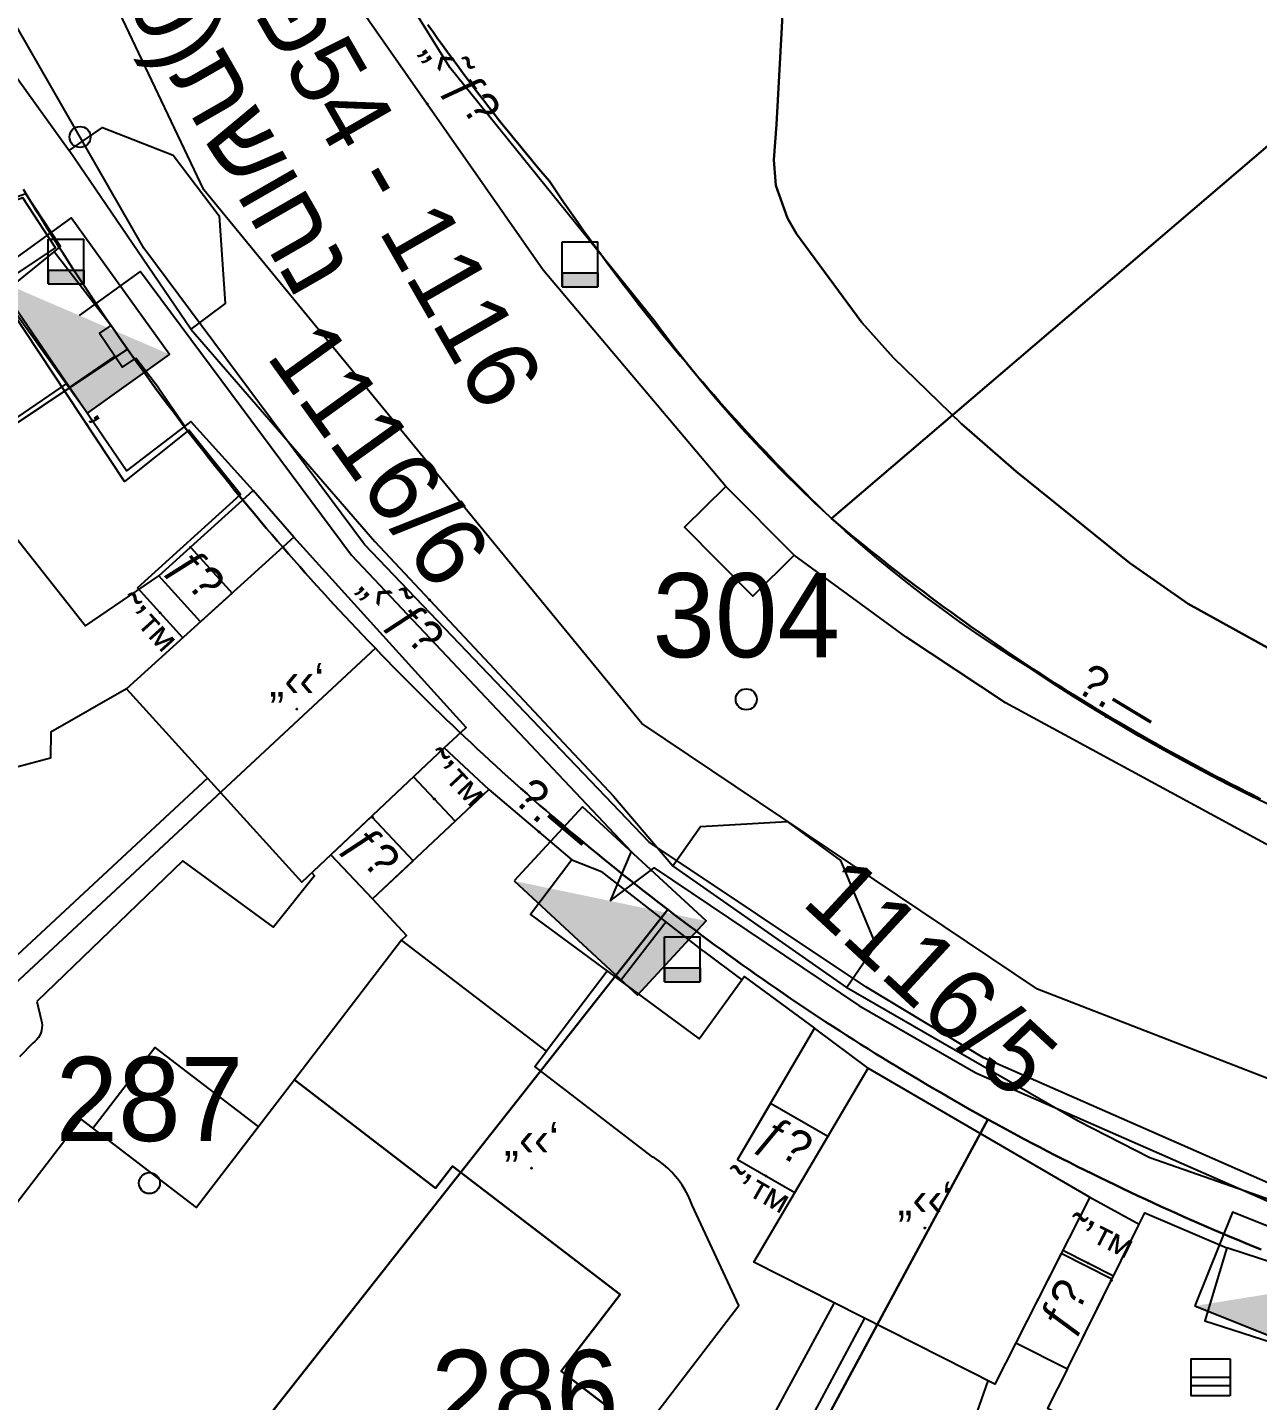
# Model space of a CAD drawing. Header units: metres. Extents: x 218299 to 220222, y 572714 to 574340.
# Drawn here: x 218818.39 to 218847.65, y 573134.1 to 573166.74 of the extents above; entities that cross this region are included whole.
import ezdxf
from ezdxf.enums import TextEntityAlignment as Align

# ---------------------------------------------------------------- set-up
doc = ezdxf.new("R2010")
doc.units = ezdxf.units.M
doc.header["$MEASUREMENT"] = 0
for name, color, linetype in [('1602', 44, 'Continuous'), ('1603', 44, 'Continuous'), ('6091', 102, 'CABLEUNDEXIST03'), ('6151', 102, 'CABLEUNDEXIST03'), ('6261', 7, 'Continuous'), ('6911', 3, 'Continuous'), ('A_POINTS', 2, 'Continuous'), ('M2200', 253, 'Continuous'), ('M2207', 253, 'Continuous'), ('M2220', 253, 'Continuous'), ('M2401', 7, 'Continuous'), ('M2404', 7, 'Continuous'), ('M2407', 253, 'Continuous'), ('M2408', 253, 'Continuous'), ('M2412', 253, 'Continuous'), ('M2420', 253, 'Continuous'), ('M2601', 253, 'Continuous'), ('M2602', 253, 'Continuous'), ('M2605', 253, 'Continuous'), ('M2612', 253, 'Continuous'), ('M2802', 253, 'Continuous'), ('M2809', 253, 'Continuous'), ('M5203', 253, 'Continuous'), ('M5235', 253, 'Continuous')]:
    doc.layers.add(name, color=color, linetype=linetype)
doc.styles.add('HEBTXT', font='HEBTXT')
doc.styles.add('MAVAT_HEBTXT', font='HEBTXT')
doc.linetypes.add('CABLEUNDEXIST03', pattern='A,3.5,[222,elecad.shx,S=0.01,R=0,X=0,Y=0],1.5', length=5)

# ---------------------------------------------------------------- blocks, each defined once
blk = doc.blocks.new('6261')
blk.add_lwpolyline([(-2, -1.2), (2, -1.2), (2, 1.2), (-2, 1.2)], close=True)
at = {"color": 0}
blk.add_solid([(2, 1.2), (-2, -1.2), (2, -1.2)], dxfattribs=at)
at = {"color": 0, "style": 'HEBTXT'}
blk.add_attdef('PIL_NAME', (2.689, 2.418), '', height=1.7, dxfattribs=at)
at = {"style": 'HEBTXT'}
blk.add_attdef('CAMUT_MONIM', (2.489, 0.218), '', height=1.7, dxfattribs=at)
at = {"color": 0, "style": 'HEBTXT', "flags": 1}
for tag, p in [('TYPE', (2.585, -1.773)), ('MAP_TYPE', (2.689, -3.782))]:
    blk.add_attdef(tag, p, '', height=1.7, dxfattribs=at)
blk = doc.blocks.new('6911')
at = {"layer": 'A_POINTS'}
blk.add_circle((0, 0), 0.25, dxfattribs=at)
at = {"color": 0, "style": 'HEBTXT', "flags": 1}
blk.add_attdef('CODE', (-2.918, 6.399), '', height=1.7, dxfattribs=at)
at = {"color": 0, "style": 'HEBTXT'}
for tag, p in [('PATH', (0.169, 4.708)), ('HTCH', (0.169, 2.708))]:
    blk.add_attdef(tag, text='', height=1.7, dxfattribs=at).set_placement(p, align=Align.MIDDLE_CENTER)
blk = doc.blocks.new('1603')
at = {"layer": 'A_POINTS'}
blk.add_circle((0, 0), 0.25, dxfattribs=at)
at = {"color": 0, "style": 'HEBTXT'}
blk.add_attdef('PARCEL_NUM', text='', height=2, dxfattribs=at).set_placement((0, 1), align=Align.CENTER)
at = {"color": 0, "style": 'HEBTXT', "flags": 1}
blk.add_attdef('LOT_NUM', text='', height=2, dxfattribs=at).set_placement((0, -2.5), align=Align.CENTER)
blk = doc.blocks.new('M2408')
blk.add_circle((0, 0), 0.025)
at = {"style": 'MAVAT_HEBTXT'}
blk.add_attdef('NAME', text='', height=0.8, dxfattribs=at).set_placement((0, 1.592), align=Align.MIDDLE)
blk = doc.blocks.new('M2601')
blk.add_circle((0, 0), 0.025)
at = {"style": 'MAVAT_HEBTXT'}
blk.add_attdef('NAME', text='', height=0.8, dxfattribs=at).set_placement((0, 1.592), align=Align.MIDDLE)
blk = doc.blocks.new('M2605')
blk.add_circle((0, 0), 0.025)
at = {"style": 'MAVAT_HEBTXT'}
blk.add_attdef('NAME', text='', height=0.8, dxfattribs=at).set_placement((0, 1.592), align=Align.MIDDLE)
blk = doc.blocks.new('M2612')
blk.add_circle((0, 0), 0.025)
at = {"style": 'MAVAT_HEBTXT'}
blk.add_attdef('NAME', text='', height=0.8, dxfattribs=at).set_placement((0, 1.592), align=Align.MIDDLE)
blk = doc.blocks.new('M2207')
blk.add_circle((0, 0), 0.025)
at = {"style": 'MAVAT_HEBTXT'}
blk.add_attdef('NAME', text='', height=0.8, dxfattribs=at).set_placement((0, 1.592), align=Align.MIDDLE)
blk = doc.blocks.new('M2412')
blk.add_circle((0, 0), 0.025)
at = {"style": 'MAVAT_HEBTXT'}
blk.add_attdef('NAME', text='', height=0.8, dxfattribs=at).set_placement((0, 1.592), align=Align.MIDDLE)
blk = doc.blocks.new('M5203')
for points in [[(1.54, -1.47), (-1.54, -1.47), (-1.54, 1.47), (1.54, 1.47)], [(1.54, 1.47), (1.54, -1.47)], [(-1.54, 0), (1.54, 0)], [(-1.54, -0.66), (1.54, -0.66)]]:
    blk.add_lwpolyline(points)
at = {"style": 'MAVAT_HEBTXT', "flags": 1}
for tag, p in [('MARK', (0, 3.2)), ('HEIGHT', (0, -3.3)), ('NAME', (0, -5.87))]:
    blk.add_attdef(tag, text='', height=0.8, dxfattribs=at).set_placement(p, align=Align.MIDDLE)
blk = doc.blocks.new('*U89')
at = {"linetype": 'Continuous'}
for p, q in [((-0.845, 0), (-0.845, -0.663)), ((0.845, 0), (0.845, -0.663))]:
    blk.add_line(p, q, dxfattribs=at)
blk.add_solid([(-0.845, 0), (-0.845, -0.663), (0.845, -0.663)], dxfattribs=at)
at = {"linetype": 'Continuous', "extrusion": (0, 0, -1)}
blk.add_solid([(0.845, 0), (-0.845, 0), (-0.845, -0.663)], dxfattribs=at)
blk = doc.blocks.new('M5235')
for points in [[(-0.845, 1.471), (0.845, 1.471)], [(-0.845, -0.663), (-0.845, 1.471)], [(0.845, -0.663), (0.845, 1.471)], [(-0.845, 0), (0.845, 0)], [(-0.845, -0.663), (0.845, -0.663)]]:
    blk.add_lwpolyline(points)
at = {"linetype": 'Continuous'}
blk.add_blockref('*U89', (0, 0), dxfattribs=at)
at = {"style": 'MAVAT_HEBTXT', "flags": 1}
for tag, p in [('MARK', (0, 2.721)), ('HEIGHT', (0, -1.915)), ('NAME', (0, -4.483))]:
    blk.add_attdef(tag, text='', height=0.8, dxfattribs=at).set_placement(p, align=Align.MIDDLE)
blk = doc.blocks.new('111')
at = {"layer": 'M2200'}
blk.add_polyline3d([(218813.935, 573133.311, 567.855), (218826.106, 573123.975, 567.855), (218831.124, 573130.517, 567.855), (218831.864, 573129.949, 565.005), (218833.134, 573131.605, 565.005), (218832.239, 573132.292, 565.005), (218833.021, 573133.312, 564.855), (218831.086, 573134.796, 568.005), (218832.485, 573136.62, 568.155), (218828.505, 573139.672, 568.155), (218828.101, 573139.145, 568.455), (218824.743, 573141.721, 566.505), (218822.415, 573138.686, 568.005), (218819.672, 573140.79, 568.005)], close=True, dxfattribs=at)
at = {"layer": 'M2207'}
for points in [[(218820.75, 573151.017, 563.355), (218824.916, 573146.421, 563.355), (218828.307, 573149.61, 562.834), (218828.825, 573150.097, 562.755), (218824.725, 573154.62, 562.905), (218824.725, 573154.62, 562.905)], [(218824.743, 573141.721, 564.555), (218828.101, 573139.145, 564.555), (218828.505, 573139.672, 564.555), (218832.485, 573136.62, 564.705), (218831.086, 573134.796, 564.705), (218832.992, 573133.335, 564.705), (218835.311, 573136.359, 564.705), (218834.203, 573138.739, 564.705), (218834.154, 573138.863, 564.705), (218834.098, 573138.984, 564.705), (218834.035, 573139.101, 564.705), (218833.965, 573139.214, 564.705), (218833.888, 573139.323, 564.705), (218833.805, 573139.427, 564.705), (218833.715, 573139.526, 564.705), (218833.62, 573139.62, 564.705), (218833.52, 573139.707, 564.705), (218833.414, 573139.789, 564.705), (218833.304, 573139.864, 564.705), (218833.268, 573139.886, 564.705), (218830.46, 573142.04, 564.705), (218830.735, 573142.399, 564.705), (218827.29, 573145.042, 564.63)], [(218822.415, 573138.686, 565.009), (218819.952, 573140.575, 565.009), (218821.422, 573142.492, 564.709), (218823.885, 573140.603, 564.559)], [(218843.657, 573138.935, 564.105), (218843.657, 573138.935, 564.105), (218843.657, 573138.935, 564.105), (218841.4, 573134.484, 564.555), (218835.669, 573137.39, 563.955), (218838.385, 573141.996, 563.955), (218838.385, 573141.996, 563.955)]]:
    blk.add_polyline3d(points, close=True, dxfattribs=at)
at = {"layer": 'M2220', "lineweight": -3}
blk.add_lwpolyline([(218848.024, 573148.211), (218847.482, 573148.474), (218846.943, 573148.743), (218846.408, 573149.02), (218845.876, 573149.304), (218845.349, 573149.594), (218844.825, 573149.892), (218844.305, 573150.197), (218843.789, 573150.509), (218843.278, 573150.827), (218842.77, 573151.152), (218842.267, 573151.484), (218842.2, 573151.529), (218841.782, 573151.791), (218841.367, 573152.06), (218840.957, 573152.336), (218840.551, 573152.618), (218840.15, 573152.907), (218839.753, 573153.202), (218839.36, 573153.503), (218838.973, 573153.811), (218838.59, 573154.124), (218838.212, 573154.444), (218837.839, 573154.77), (218837.471, 573155.101), (218837.108, 573155.439), (218836.751, 573155.782), (218836.399, 573156.131), (218836.053, 573156.485), (218835.712, 573156.845), (218835.377, 573157.21), (218835.047, 573157.581), (218834.724, 573157.956), (218834.406, 573158.337), (218834.094, 573158.723), (218833.788, 573159.113), (218833.496, 573159.5), (218833.489, 573159.509), (218833.32, 573159.737), (218828.436, 573165.786), (218825.341, 573170.768)], dxfattribs=at)
at = {"layer": 'M2401'}
for points in [[(218822.281, 573159.567, 560.456), (218822.281, 573159.567, 560.456), (218819.387, 573163.816, 560.456), (218819.387, 573163.816, 560.456), (218820.18, 573164.357, 560.381), (218821.86, 573163.699, 560.381), (218822.955, 573162.258, 560.381), (218823.096, 573160.174, 560.381), (218822.689, 573159.871, 560.418), (218822.281, 573159.567, 560.456)], [(218836.623, 573154.19, 560.681), (218836.623, 573154.19, 560.681), (218835.645, 573153.221, 560.681), (218834.022, 573154.859, 560.681), (218835, 573155.828, 560.681), (218835, 573155.828, 560.681), (218836.623, 573154.19, 560.681)], [(218837.878, 573143.918, 561.281), (218833.745, 573146.809, 561.056), (218833.745, 573146.809, 561.056), (218834.396, 573147.74, 561.056), (218836.459, 573147.866, 561.056), (218837.725, 573146.938, 561.131), (218838.566, 573144.921, 561.206), (218837.878, 573143.918, 561.281), (218837.878, 573143.918, 561.281)]]:
    blk.add_polyline3d(points, dxfattribs=at)
at = {"layer": 'M2404'}
for points in [[(218822.281, 573159.567, 560.456), (218822.281, 573159.567, 560.456), (218819.387, 573163.816, 560.456), (218819.387, 573163.816, 560.456), (218820.18, 573164.357, 560.381), (218821.86, 573163.699, 560.381), (218822.955, 573162.258, 560.381), (218823.096, 573160.174, 560.381), (218822.689, 573159.871, 560.418), (218822.281, 573159.567, 560.456)], [(218836.623, 573154.19, 560.681), (218836.623, 573154.19, 560.681), (218835.645, 573153.221, 560.681), (218834.022, 573154.859, 560.681), (218835, 573155.828, 560.681), (218835, 573155.828, 560.681), (218836.623, 573154.19, 560.681)], [(218837.878, 573143.918, 561.281), (218833.745, 573146.809, 561.056), (218833.745, 573146.809, 561.056), (218834.396, 573147.74, 561.056), (218836.459, 573147.866, 561.056), (218837.725, 573146.938, 561.131), (218838.566, 573144.921, 561.206), (218837.878, 573143.918, 561.281), (218837.878, 573143.918, 561.281)]]:
    blk.add_polyline3d(points, dxfattribs=at)
at = {"layer": 'M2407'}
for points in [[(218814.718, 573154.459, 561.33), (218816.949, 573156.079, 561.33), (218819.772, 573152.51, 561.255), (218821.521, 573153.702, 561.255)], [(218820.75, 573151.017, 561.255), (218818.946, 573149.987, 561.255), (218818.94, 573149.365, 561.255), (218816.91, 573148.829, 561.33), (218817.76, 573145.516, 561.255), (218814.749, 573144.259, 561.255), (218806.913, 573139.103, 561.255), (218802.867, 573144.888, 561.383)], [(218825.153, 573146.644, 562.08), (218825.219, 573146.574, 562.08), (218824.244, 573145.347, 562.08), (218822.089, 573146.928, 562.08), (218818.615, 573143.581, 562.138)], [(218826.597, 573146.021, 562.08), (218827.411, 573145.155, 562.08), (218827.29, 573145.042, 562.08)], [(218818.615, 573143.581, 562.138), (218818.722, 573143.144, 562.138), (218818.736, 573143.083, 562.138), (218818.741, 573143.021, 562.138), (218818.739, 573142.958, 562.138), (218818.729, 573142.897, 562.138), (218818.711, 573142.837, 562.138), (218818.686, 573142.78, 562.138), (218818.653, 573142.726, 562.138), (218818.614, 573142.677, 562.138), (218818.569, 573142.634, 562.138), (218818.519, 573142.596, 562.138), (218818.519, 573142.596, 562.138), (218818.203, 573142.269, 562.138)], [(218837.58, 573136.421, 562.23), (218832.691, 573127.413, 562.38), (218830.871, 573128.859, 562.38), (218827.103, 573123.994, 562.38), (218830.417, 573121.347, 562.38)], [(218843.126, 573134.852, 563.355), (218842.652, 573133.916, 563.28), (218843.659, 573133.405, 563.28)]]:
    blk.add_polyline3d(points, dxfattribs=at)
at = {"layer": 'M2408'}
for points in [[(218813.418, 573178.559, 560.352), (218814.948, 573172.302, 560.202), (218815.801, 573170.029, 560.352), (218817.578, 573166.313, 560.352), (218819.387, 573163.816, 560.352)], [(218835, 573155.828, 560.577), (218830.655, 573160.969, 560.277), (218824.683, 573169.526, 559.977), (218823.457, 573171.842, 560.052), (218822.221, 573174.925, 560.127), (218822.221, 573174.925, 560.127)], [(218819.757, 573160.457, 560.381), (218819.026, 573161.403, 560.381)], [(218822.281, 573159.567, 560.427), (218826.652, 573154.516, 560.577), (218832.332, 573148.468, 560.877), (218833.745, 573146.809, 560.877)], [(218821.507, 573158.169, 560.456), (218822.14, 573157.263, 560.456)], [(218824.725, 573154.62, 560.531), (218823.763, 573155.734, 560.456)], [(218849.706, 573146.319, 561.552), (218841.651, 573150.683, 560.952), (218839.28, 573152.253, 560.802), (218836.623, 573154.19, 560.652)], [(218829.366, 573148.625, 560.681), (218828.307, 573149.61, 560.681)], [(218831.34, 573146.951, 560.831), (218832.042, 573146.671, 560.831)], [(218834.472, 573144.782, 561.018), (218835.378, 573144.096, 561.093)], [(218837.878, 573143.918, 561.102), (218843.384, 573140.743, 561.552), (218845.088, 573139.873, 561.627), (218847.986, 573138.864, 561.852), (218853.961, 573137.007, 562.152), (218860.942, 573135.754, 562.527), (218863.495, 573135.51, 562.677)], [(218838.385, 573141.996, 561.281), (218837.11, 573142.953, 561.093)], [(218843.657, 573138.935, 561.731), (218844.832, 573138.291, 561.881)]]:
    blk.add_polyline3d(points, dxfattribs=at)
at = {"layer": 'M2412'}
for points in [[(218822.509, 573152.612, 561.255), (218821.521, 573153.702, 561.255), (218822.271, 573154.381, 560.58), (218823.259, 573153.291, 560.58), (218822.509, 573152.612, 561.255)], [(218826.597, 573146.021, 562.08), (218825.608, 573147.072, 561.996), (218826.576, 573147.983, 560.646), (218827.565, 573146.931, 560.646)], [(218835.279, 573139.825, 562.23), (218836.643, 573139.042, 562.23), (218837.43, 573140.376, 561.33), (218836.061, 573141.16, 561.33)], [(218841.901, 573135.473, 563.253), (218843.126, 573134.852, 563.355), (218844.184, 573136.985, 561.63), (218842.977, 573137.595, 561.63)]]:
    blk.add_polyline3d(points, close=True, dxfattribs=at)
at = {"layer": 'M2420', "linetype": 'Continuous', "lineweight": -3}
blk.add_lwpolyline([(218912.09, 573155.38), (218895.8, 573144), (218875.8, 573139.62), (218856.59, 573138.38), (218842.41, 573143.88), (218833, 573150.19), (218822.59, 573162.88), (218819.5, 573169.38), (218815, 573178.81), (218814.5, 573193.81), (218817.8, 573205.38), (218819.5, 573209.81), (218823.8, 573220.19), (218836.7, 573234.62), (218842.218, 573241.285)], dxfattribs=at)
at = {"layer": 'M2601'}
for points in [[(218821.012, 573153.418, 562.38), (218823.459, 573155.637, 562.38), (218822.23, 573157.164, 562.38), (218820.704, 573155.948, 562.455), (218817.638, 573160.558, 562.605), (218819.057, 573161.497, 562.53), (218818.284, 573162.687, 562.53), (218816.59, 573162.066, 562.53)], [(218816.406, 573156.275, 562.605), (218819.329, 573158.273, 562.53)], [(218832.183, 573144.303, 563.88), (218830.735, 573142.399, 563.88)]]:
    blk.add_polyline3d(points, dxfattribs=at)
at = {"layer": 'M2602'}
for points in [[(218820.374, 573159.651, 561.304), (218819.757, 573160.457, 561.33), (218819.757, 573160.457, 561.33)], [(218820.374, 573159.651, 561.93), (218820.106, 573159.468, 561.93), (218820.656, 573158.662, 561.93), (218820.967, 573158.875, 561.93)], [(218819.392, 573158.181, 561.63), (218820.478, 573158.923, 561.63)], [(218821.507, 573158.169, 561.255), (218821.507, 573158.169, 561.255), (218820.967, 573158.875, 561.278)], [(218834.472, 573144.782, 563.205), (218834.472, 573144.782, 563.205), (218832.042, 573146.671, 563.205), (218832.042, 573146.671, 563.205)], [(218833.582, 573145.474, 562.38), (218832.494, 573144.075, 562.38)], [(218850.876, 573136.557, 563.505), (218850.876, 573136.557, 563.505), (218850.748, 573136.165, 563.505), (218848.772, 573136.677, 563.505), (218848.904, 573137.079, 563.505), (218846.915, 573137.73, 563.505)], [(218841.235, 573134.568, 563.655), (218840.05, 573131.206, 563.655), (218835.102, 573130.092, 563.655)]]:
    blk.add_polyline3d(points, dxfattribs=at)
at = {"layer": 'M2605'}
for points in [[(218848.024, 573148.211, 562.027), (218847.482, 573148.474, 561.984), (218846.943, 573148.743, 561.942), (218846.408, 573149.02, 561.9), (218845.876, 573149.304, 561.858), (218845.349, 573149.594, 561.818), (218844.825, 573149.892, 561.778), (218844.305, 573150.197, 561.738), (218843.789, 573150.509, 561.699), (218843.278, 573150.827, 561.661), (218842.77, 573151.152, 561.623), (218842.267, 573151.484, 561.586), (218842.2, 573151.529, 561.581), (218841.782, 573151.791, 561.536), (218841.367, 573152.06, 561.493), (218840.957, 573152.336, 561.452), (218840.551, 573152.618, 561.412), (218840.15, 573152.907, 561.374), (218839.753, 573153.202, 561.338), (218839.36, 573153.503, 561.303), (218838.973, 573153.811, 561.27), (218838.59, 573154.124, 561.239), (218838.212, 573154.444, 561.209), (218837.839, 573154.77, 561.182), (218837.471, 573155.101, 561.156), (218837.108, 573155.439, 561.132), (218836.751, 573155.782, 561.109), (218836.399, 573156.131, 561.088), (218836.053, 573156.485, 561.07), (218835.712, 573156.845, 561.052), (218835.377, 573157.21, 561.037), (218835.047, 573157.581, 561.024), (218834.723, 573157.956, 561.012), (218834.406, 573158.337, 561.002), (218834.094, 573158.723, 560.994), (218833.788, 573159.113, 560.987), (218833.489, 573159.509, 560.983), (218833.32, 573159.737, 560.981), (218828.436, 573165.786, 560.756), (218825.341, 573170.767, 560.831)], [(218822.509, 573152.612, 561.255), (218821.521, 573153.702, 561.255), (218823.763, 573155.734, 561.255), (218823.763, 573155.734, 561.255), (218822.279, 573157.37, 561.255), (218822.14, 573157.263, 561.255), (218820.75, 573156.194, 561.255), (218817.846, 573160.442, 561.255), (218819.026, 573161.403, 561.255), (218819.179, 573161.528, 561.255), (218818.354, 573162.782, 561.255), (218818.354, 573162.782, 561.255), (218815.065, 573161.6, 561.255), (218814.619, 573163.004, 561.255), (218812.337, 573162.149, 561.33), (218811.062, 573165.459, 561.405), (218799.838, 573161.106, 561.255), (218792.816, 573158.182, 561.405), (218795.498, 573152.604, 561.255), (218798.95, 573146.941, 561.255)], [(218822.678, 573148.89, 561.705), (218807.965, 573135.223, 562.305), (218808.453, 573134.684, 562.302), (218808.946, 573134.151, 562.3), (218809.445, 573133.623, 562.299), (218809.95, 573133.1, 562.3), (218810.46, 573132.583, 562.302), (218810.976, 573132.071, 562.305), (218811.498, 573131.566, 562.31), (218812.025, 573131.066, 562.316), (218812.557, 573130.571, 562.323), (218813.095, 573130.083, 562.331), (218813.638, 573129.6, 562.341), (218814.186, 573129.123, 562.352), (218814.739, 573128.653, 562.364), (218815.298, 573128.188, 562.377), (218815.861, 573127.73, 562.392), (218816.43, 573127.277, 562.408), (218817.003, 573126.831, 562.425), (218817.581, 573126.391, 562.444), (218817.916, 573126.141, 562.455)], [(218825.608, 573147.072, 561.996), (218826.597, 573146.021, 562.08), (218829.366, 573148.625, 562.08), (218829.366, 573148.625, 562.08), (218831.34, 573146.951, 562.08), (218831.34, 573146.951, 562.08), (218830.358, 573145.648, 562.23), (218834.369, 573142.693, 562.38), (218835.378, 573144.096, 562.38), (218835.436, 573144.177, 562.38), (218837.11, 573142.953, 562.38), (218837.11, 573142.953, 562.38), (218835.279, 573139.825, 562.23), (218836.643, 573139.042, 562.23)], [(218841.901, 573135.473, 563.253), (218843.126, 573134.852, 563.355), (218844.832, 573138.291, 563.355), (218844.964, 573138.558, 563.355), (218846.915, 573137.73, 563.355), (218846.39, 573135.991, 563.355), (218851.347, 573134.398, 563.355), (218851.817, 573136.226, 563.355), (218851.817, 573136.226, 563.355), (218854.099, 573135.601, 563.355), (218854.099, 573135.601, 563.355), (218853.44, 573132.222, 563.28), (218854.692, 573131.994, 563.28), (218854.34, 573130.028, 563.355), (218857.145, 573129.557, 563.355)], [(218838.298, 573136.057, 563.355), (218828.981, 573118.668, 563.505), (218833.113, 573116.484, 563.505), (218833.845, 573116.165, 563.535), (218834.58, 573115.852, 563.561), (218835.317, 573115.544, 563.581), (218836.056, 573115.242, 563.597), (218836.799, 573114.947, 563.608), (218837.543, 573114.657, 563.615), (218838.29, 573114.373, 563.616), (218839.039, 573114.095, 563.613), (218839.79, 573113.824, 563.605), (218840.544, 573113.558, 563.592), (218841.299, 573113.298, 563.575), (218842.057, 573113.045, 563.552), (218842.816, 573112.798, 563.525), (218843.577, 573112.557, 563.493), (218844.34, 573112.322, 563.457), (218845.104, 573112.093, 563.415), (218845.87, 573111.87, 563.369), (218846.638, 573111.654, 563.318), (218847.406, 573111.444, 563.263), (218848.143, 573111.249, 563.205)]]:
    blk.add_polyline3d(points, dxfattribs=at)
at = {"layer": 'M2612'}
for points in [[(218822.088, 573152.23, 562.38), (218821.012, 573153.418, 562.38)], [(218828.564, 573147.871, 561.846), (218827.576, 573148.922, 561.846)], [(218835.279, 573139.825, 564.405), (218836.643, 573139.042, 564.405)], [(218843.016, 573137.67, 562.98), (218844.221, 573137.059, 562.98)]]:
    blk.add_polyline3d(points, dxfattribs=at)
at = {"layer": 'M2802'}
for points in [[(218848.02, 573167.811, 562.393), (218846.656, 573167.921, 562.294), (218845.806, 573168.096, 562.242), (218844.159, 573168.766, 562.18), (218840.962, 573170.499, 562.093), (218839.347, 573171.052, 561.994), (218838.528, 573171.027, 561.834), (218838.125, 573170.811, 561.765), (218837.315, 573170.043, 561.675), (218837.001, 573169.631, 561.63), (218836.648, 573168.976, 561.564), (218836.398, 573167.907, 561.465), (218836.204, 573164.428, 561.165), (218836.146, 573163.59, 561.165), (218836.19, 573162.981, 561.251), (218836.467, 573162.203, 561.418), (218836.681, 573161.829, 561.465), (218838.235, 573159.723, 561.485), (218838.987, 573158.884, 561.452), (218840.602, 573157.315, 561.408), (218841.903, 573156.18, 561.465), (218844.597, 573154.007, 561.738), (218845.996, 573153.037, 561.88), (218848.264, 573151.786, 562.065)], [(218848.024, 573148.211, 562.027), (218847.482, 573148.474, 561.984), (218846.943, 573148.743, 561.942), (218846.408, 573149.02, 561.9), (218845.876, 573149.304, 561.858), (218845.349, 573149.594, 561.818), (218844.825, 573149.892, 561.778), (218844.305, 573150.197, 561.738), (218843.789, 573150.509, 561.699), (218843.278, 573150.827, 561.661), (218842.77, 573151.152, 561.623), (218842.267, 573151.484, 561.586), (218842.2, 573151.529, 561.581), (218841.782, 573151.791, 561.536), (218841.367, 573152.06, 561.493), (218840.957, 573152.336, 561.452), (218840.551, 573152.618, 561.412), (218840.15, 573152.907, 561.374), (218839.753, 573153.202, 561.338), (218839.36, 573153.503, 561.303), (218838.973, 573153.811, 561.27), (218838.59, 573154.124, 561.239), (218838.212, 573154.444, 561.209), (218837.839, 573154.77, 561.182), (218837.471, 573155.101, 561.156), (218837.108, 573155.439, 561.132), (218836.751, 573155.782, 561.109), (218836.399, 573156.131, 561.088), (218836.053, 573156.485, 561.07), (218835.712, 573156.845, 561.052), (218835.377, 573157.21, 561.037), (218835.047, 573157.581, 561.024), (218834.723, 573157.956, 561.012), (218834.406, 573158.337, 561.002), (218834.094, 573158.723, 560.994), (218833.788, 573159.113, 560.987), (218833.489, 573159.509, 560.983), (218833.32, 573159.737, 560.981), (218828.436, 573165.786, 560.756), (218825.341, 573170.767, 560.831)]]:
    blk.add_polyline3d(points, dxfattribs=at)
at = {"layer": 'M2809'}
blk.add_polyline3d([(218848.264, 573151.786, 562.065), (218845.996, 573153.037, 561.88), (218844.597, 573154.007, 561.738), (218841.903, 573156.18, 561.465), (218840.602, 573157.315, 561.408), (218838.987, 573158.884, 561.452), (218838.235, 573159.723, 561.485), (218836.681, 573161.829, 561.465), (218836.467, 573162.203, 561.418), (218836.19, 573162.981, 561.251), (218836.146, 573163.59, 561.165), (218836.204, 573164.428, 561.165), (218836.398, 573167.907, 561.465), (218836.648, 573168.976, 561.564), (218837.001, 573169.631, 561.63), (218837.315, 573170.043, 561.675), (218838.125, 573170.811, 561.765), (218838.528, 573171.027, 561.834), (218839.347, 573171.052, 561.994), (218840.962, 573170.499, 562.093), (218844.159, 573168.766, 562.18), (218845.806, 573168.096, 562.242), (218846.656, 573167.921, 562.294), (218848.02, 573167.811, 562.393)], dxfattribs=at)
at = {"layer": 'M2207'}
ref = blk.add_blockref('M2207', (218824.799, 573150.534), dxfattribs=dict(at, xscale=0.5, yscale=0.5, zscale=0.5))
ref.add_attrib('NAME', '„‹‹‘', dxfattribs={"layer": '0', "height": 0.8, "style": 'MAVAT_HEBTXT'}).set_placement((218824.799, 573151.159), align=Align.MIDDLE)
ref = blk.add_blockref('M2207', (218830.378, 573139.622), dxfattribs=dict(at, xscale=0.5, yscale=0.5, zscale=0.5))
ref.add_attrib('NAME', '„‹‹‘', dxfattribs={"layer": '0', "height": 0.8, "style": 'MAVAT_HEBTXT'}).set_placement((218830.378, 573140.247), align=Align.MIDDLE)
ref = blk.add_blockref('M2207', (218839.735, 573138.199), dxfattribs=dict(at, xscale=0.5, yscale=0.5, zscale=0.5))
ref.add_attrib('NAME', '„‹‹‘', dxfattribs={"layer": '0', "height": 0.8, "style": 'MAVAT_HEBTXT'}).set_placement((218839.735, 573138.824), align=Align.MIDDLE)
at = {"layer": 'M2408'}
ref = blk.add_blockref('M2408', (218827.896, 573164.922), dxfattribs=dict(at, xscale=0.5, yscale=0.5, zscale=0.5))
ref.add_attrib('NAME', '„‹˜ƒ\x8e', dxfattribs={"layer": '0', "height": 0.8, "rotation": 304.9089, "style": 'MAVAT_HEBTXT'}).set_placement((218828.634, 573165.437), align=Align.MIDDLE)
ref = blk.add_blockref('M2408', (218827.952, 573153.132), dxfattribs=dict(at, xscale=0.5, yscale=0.5, zscale=0.5))
ref.add_attrib('NAME', '„‹˜ƒ\x8e', dxfattribs={"layer": '0', "height": 0.8, "rotation": 313.2042, "style": 'MAVAT_HEBTXT'}).set_placement((218827.222, 573152.791), align=Align.MIDDLE)
at = {"layer": 'M2412'}
ref = blk.add_blockref('M2412', (218822.271, 573154.381), dxfattribs=dict(at, xscale=0.5, yscale=0.5, zscale=0.5))
ref.add_attrib('NAME', 'ƒ\x8e', dxfattribs={"layer": '0', "height": 0.8, "rotation": 312.1928, "style": 'MAVAT_HEBTXT'}).set_placement((218822.367, 573153.684), align=Align.MIDDLE)
ref = blk.add_blockref('M2412', (218826.596, 573147.961), dxfattribs=dict(at, xscale=0.5, yscale=0.5, zscale=0.5))
ref.add_attrib('NAME', 'ƒ\x8e', dxfattribs={"layer": '0', "height": 0.8, "rotation": 313.2441, "style": 'MAVAT_HEBTXT'}).set_placement((218826.534, 573147.086), align=Align.MIDDLE)
ref = blk.add_blockref('M2412', (218837.429, 573140.377), dxfattribs=dict(at, xscale=0.5, yscale=0.5, zscale=0.5))
ref.add_attrib('NAME', 'ƒ\x8e', dxfattribs={"layer": '0', "height": 0.8, "rotation": 330.2226, "style": 'MAVAT_HEBTXT'}).set_placement((218836.377, 573140.188), align=Align.MIDDLE)
ref = blk.add_blockref('M2412', (218844.169, 573136.954), dxfattribs=dict(at, xscale=0.5, yscale=0.5, zscale=0.5))
ref.add_attrib('NAME', 'ƒ\x8e', dxfattribs={"layer": '0', "height": 0.8, "rotation": 63.6319, "style": 'MAVAT_HEBTXT'}).set_placement((218843.121, 573136.302), align=Align.MIDDLE)
at = {"layer": 'M2601'}
ref = blk.add_blockref('M2601', (218819.805, 573157.299), dxfattribs=dict(at, xscale=0.5, yscale=0.5, zscale=0.5))
ref.add_attrib('NAME', '‚', dxfattribs={"layer": '0', "height": 0.8, "rotation": 303.6227, "style": 'MAVAT_HEBTXT'}).set_placement((218820.263, 573157.604), align=Align.MIDDLE)
at = {"layer": 'M2605'}
ref = blk.add_blockref('M2605', (218844.049, 573150.352), dxfattribs=dict(at, xscale=0.5, yscale=0.5, zscale=0.5))
ref.add_attrib('NAME', '\x9a.—', dxfattribs={"layer": '0', "height": 0.8, "rotation": 328.8636, "style": 'MAVAT_HEBTXT'}).set_placement((218844.333, 573150.823), align=Align.MIDDLE)
ref = blk.add_blockref('M2605', (218830.561, 573147.612), dxfattribs=dict(at, xscale=0.5, yscale=0.5, zscale=0.5))
ref.add_attrib('NAME', '\x9a.—', dxfattribs={"layer": '0', "height": 0.8, "rotation": 319.7107, "style": 'MAVAT_HEBTXT'}).set_placement((218830.916, 573148.031), align=Align.MIDDLE)
at = {"layer": 'M2612'}
ref = blk.add_blockref('M2612', (218821.55, 573152.824), dxfattribs=dict(at, xscale=0.5, yscale=0.5, zscale=0.5))
ref.add_attrib('NAME', '˜’™', dxfattribs={"layer": '0', "height": 0.8, "rotation": 312.1928, "style": 'MAVAT_HEBTXT'}).set_placement((218821.143, 573152.455), align=Align.MIDDLE)
ref = blk.add_blockref('M2612', (218828.07, 573148.397), dxfattribs=dict(at, xscale=0.5, yscale=0.5, zscale=0.5))
ref.add_attrib('NAME', '˜’™', dxfattribs={"layer": '0', "height": 0.8, "rotation": 313.2441, "style": 'MAVAT_HEBTXT'}).set_placement((218828.471, 573148.774), align=Align.MIDDLE)
ref = blk.add_blockref('M2612', (218835.961, 573139.434), dxfattribs=dict(at, xscale=0.5, yscale=0.5, zscale=0.5))
ref.add_attrib('NAME', '˜’™', dxfattribs={"layer": '0', "height": 0.8, "rotation": 330.1178, "style": 'MAVAT_HEBTXT'}).set_placement((218835.687, 573138.957), align=Align.MIDDLE)
ref = blk.add_blockref('M2612', (218843.618, 573137.365), dxfattribs=dict(at, xscale=0.5, yscale=0.5, zscale=0.5))
ref.add_attrib('NAME', '˜’™', dxfattribs={"layer": '0', "height": 0.8, "rotation": 333.1121, "style": 'MAVAT_HEBTXT'}).set_placement((218843.867, 573137.855), align=Align.MIDDLE)
at = {"layer": 'M5203', "xscale": 0.3, "yscale": 0.3, "zscale": 0.3}
blk.add_blockref('M5203', (218846.531, 573134.65, 563.205), dxfattribs=at)
at = {"layer": 'M5235', "xscale": 0.5, "yscale": 0.5, "zscale": 0.5}
for p in [(218819.308, 573160.971, 560.43), (218831.534, 573160.907, 560.306), (218833.965, 573144.382, 561.03)]:
    blk.add_blockref('M5235', p, dxfattribs=at)

msp = doc.modelspace()

# ---------------------------------------------------------------- linework, layer by layer
at = {"layer": '1602'}
for points in [[(218875.869, 573187.821), (218837.516, 573155.061), (218837.3183, 573155.2535), (218837.1757, 573155.3937), (218837.0336, 573155.5345), (218836.8921, 573155.6758), (218836.7512, 573155.8177), (218836.6108, 573155.9602), (218836.471, 573156.1033), (218836.3318, 573156.2468), (218836.1932, 573156.391), (218836.0551, 573156.5357), (218835.9176, 573156.6809), (218835.7807, 573156.8267), (218835.6444, 573156.9731), (218835.5087, 573157.12), (218835.3735, 573157.2674), (218835.239, 573157.4154), (218835.105, 573157.5639), (218834.9716, 573157.7129), (218834.8389, 573157.8625), (218834.7067, 573158.0126), (218834.5751, 573158.1632), (218834.4442, 573158.3144), (218834.3138, 573158.4661), (218834.1841, 573158.6183), (218834.0549, 573158.771), (218833.9264, 573158.9242), (218833.7985, 573159.078), (218833.6712, 573159.2322), (218833.5445, 573159.387), (218833.4185, 573159.5423), (218833.293, 573159.698), (218833.1682, 573159.8543), (218833.044, 573160.0111), (218832.9205, 573160.1684), (218832.7975, 573160.3261), (218832.6752, 573160.4844), (218832.5536, 573160.6431), (218832.4325, 573160.8023), (218832.3122, 573160.962), (218832.1924, 573161.1222), (218832.0733, 573161.2829), (218831.9548, 573161.444), (218831.837, 573161.6056), (218831.7198, 573161.7677), (218831.6033, 573161.9303), (218831.4874, 573162.0933), (218831.3722, 573162.2568), (218831.2577, 573162.4207), (218831.1438, 573162.5851), (218831.0305, 573162.75), (218830.9179, 573162.9153), (218830.806, 573163.081), (218830.6031, 573163.3199), (218830.4744, 573163.473), (218830.3463, 573163.6265), (218830.2188, 573163.7807), (218830.0919, 573163.9353), (218829.9657, 573164.0904), (218829.8401, 573164.246), (218829.7151, 573164.4021), (218829.5907, 573164.5588), (218829.4669, 573164.7159), (218829.3438, 573164.8735), (218829.2213, 573165.0316), (218829.0995, 573165.1902), (218828.9783, 573165.3493), (218828.8577, 573165.5089), (218828.7378, 573165.6689), (218828.6185, 573165.8294), (218828.4998, 573165.9904), (218828.3818, 573166.1519), (218828.2644, 573166.3138), (218828.1477, 573166.4763), (218828.0317, 573166.6391), (218827.9163, 573166.8025)], [(218847.7173, 573148.3963), (218847.5384, 573148.4857), (218847.3598, 573148.5757), (218847.1816, 573148.6665), (218847.0037, 573148.758), (218846.8262, 573148.8502), (218846.6491, 573148.9431), (218846.4724, 573149.0367), (218846.296, 573149.131), (218846.1064, 573149.2321), (218845.9303, 573149.327), (218845.7546, 573149.4226), (218845.5793, 573149.5188), (218845.4044, 573149.6158), (218845.2299, 573149.7135), (218845.0557, 573149.8118), (218844.882, 573149.9109), (218844.7086, 573150.0106), (218844.5357, 573150.1111), (218844.3632, 573150.2122), (218844.191, 573150.314), (218844.0193, 573150.4166), (218843.848, 573150.5198), (218843.6771, 573150.6236), (218843.5066, 573150.7282), (218843.3365, 573150.8335), (218843.1669, 573150.9394), (218842.9976, 573151.046), (218842.8289, 573151.1533), (218842.6605, 573151.2612), (218842.4926, 573151.3698), (218842.3251, 573151.4791), (218842.158, 573151.5891), (218841.9914, 573151.6998), (218841.8252, 573151.8111), (218841.6595, 573151.923), (218841.4942, 573152.0356), (218841.3294, 573152.1489), (218841.1651, 573152.2629), (218841.0011, 573152.3775), (218840.8377, 573152.4927), (218840.6747, 573152.6086), (218840.5122, 573152.7252), (218840.3501, 573152.8424), (218840.1885, 573152.9603), (218840.0274, 573153.0788), (218839.8668, 573153.1979), (218839.7066, 573153.3177), (218839.547, 573153.4381), (218839.3878, 573153.5592), (218839.229, 573153.6809), (218839.0708, 573153.8032), (218838.9131, 573153.9262), (218838.7559, 573154.0498), (218838.5991, 573154.174), (218838.4429, 573154.2989), (218838.2871, 573154.4243), (218838.1319, 573154.5504), (218837.9771, 573154.6772), (218837.8229, 573154.8045), (218837.6692, 573154.9324), (218837.516, 573155.061), (218875.869, 573187.821)], [(218827.9163, 573166.8025), (218828.0317, 573166.6391), (218828.1477, 573166.4763), (218828.2644, 573166.3138), (218828.3818, 573166.1519), (218828.4998, 573165.9904), (218828.6185, 573165.8294), (218828.7378, 573165.6689), (218828.8577, 573165.5089), (218828.9783, 573165.3493), (218829.0995, 573165.1902), (218829.2213, 573165.0316), (218829.3438, 573164.8735), (218829.4669, 573164.7159), (218829.5907, 573164.5588), (218829.7151, 573164.4021), (218829.8401, 573164.246), (218829.9657, 573164.0904), (218830.0919, 573163.9353), (218830.2188, 573163.7807), (218830.3463, 573163.6265), (218830.4744, 573163.473), (218830.6031, 573163.3199), (218830.806, 573163.081), (218830.9179, 573162.9153), (218831.0305, 573162.75), (218831.1438, 573162.5851), (218831.2577, 573162.4207), (218831.3722, 573162.2568), (218831.4874, 573162.0933), (218831.6033, 573161.9303), (218831.7198, 573161.7677), (218831.837, 573161.6056), (218831.9548, 573161.444), (218832.0733, 573161.2829), (218832.1924, 573161.1222), (218832.3122, 573160.962), (218832.4325, 573160.8023), (218832.5536, 573160.6431), (218832.6752, 573160.4844), (218832.7975, 573160.3261), (218832.9205, 573160.1684), (218833.044, 573160.0111), (218833.1682, 573159.8543), (218833.293, 573159.698), (218833.4185, 573159.5423), (218833.5445, 573159.387), (218833.6712, 573159.2322), (218833.7985, 573159.078), (218833.9264, 573158.9242), (218834.0549, 573158.771), (218834.1841, 573158.6183), (218834.3138, 573158.4661), (218834.4442, 573158.3144), (218834.5751, 573158.1632), (218834.7067, 573158.0126), (218834.8389, 573157.8625), (218834.9716, 573157.7129), (218835.105, 573157.5639), (218835.239, 573157.4154), (218835.3735, 573157.2674), (218835.5087, 573157.12), (218835.6444, 573156.9731), (218835.7807, 573156.8267), (218835.9176, 573156.6809), (218836.0551, 573156.5357), (218836.1932, 573156.391), (218836.3318, 573156.2468), (218836.471, 573156.1033), (218836.6108, 573155.9602), (218836.7512, 573155.8177), (218836.8921, 573155.6758), (218837.0336, 573155.5345), (218837.1757, 573155.3937), (218837.3183, 573155.2535), (218837.516, 573155.061), (218837.6692, 573154.9324), (218837.8229, 573154.8045), (218837.9771, 573154.6772), (218838.1319, 573154.5504), (218838.2871, 573154.4243), (218838.4429, 573154.2989), (218838.5991, 573154.174), (218838.7559, 573154.0498), (218838.9131, 573153.9262), (218839.0708, 573153.8032), (218839.229, 573153.6809), (218839.3878, 573153.5592), (218839.547, 573153.4381), (218839.7066, 573153.3177), (218839.8668, 573153.1979), (218840.0274, 573153.0788), (218840.1885, 573152.9603), (218840.3501, 573152.8424), (218840.5122, 573152.7252), (218840.6747, 573152.6086), (218840.8377, 573152.4927), (218841.0011, 573152.3775), (218841.1651, 573152.2629), (218841.3294, 573152.1489), (218841.4942, 573152.0356), (218841.6595, 573151.923), (218841.8252, 573151.8111), (218841.9914, 573151.6998), (218842.158, 573151.5891), (218842.3251, 573151.4791), (218842.4926, 573151.3698), (218842.6605, 573151.2612), (218842.8289, 573151.1533), (218842.9976, 573151.046), (218843.1669, 573150.9394), (218843.3365, 573150.8335), (218843.5066, 573150.7282), (218843.6771, 573150.6236), (218843.848, 573150.5198), (218844.0193, 573150.4166), (218844.191, 573150.314), (218844.3632, 573150.2122), (218844.5357, 573150.1111), (218844.7086, 573150.0106), (218844.882, 573149.9109), (218845.0557, 573149.8118), (218845.2299, 573149.7135), (218845.4044, 573149.6158), (218845.5793, 573149.5188), (218845.7546, 573149.4226), (218845.9303, 573149.327), (218846.1064, 573149.2321), (218846.296, 573149.131), (218846.4724, 573149.0367), (218846.6491, 573148.9431), (218846.8262, 573148.8502), (218847.0037, 573148.758), (218847.1816, 573148.6665), (218847.3598, 573148.5757), (218847.5384, 573148.4857), (218847.7173, 573148.3963)], [(218818.3004, 573162.8841), (218818.4035, 573162.7127), (218818.5071, 573162.5416), (218818.6113, 573162.3709), (218818.7161, 573162.2005), (218818.8214, 573162.0305), (218818.9273, 573161.8609), (218819.0338, 573161.6916), (218819.1408, 573161.5226), (218819.2484, 573161.354), (218819.3566, 573161.1858), (218819.4653, 573161.0179), (218819.5746, 573160.8504), (218819.6844, 573160.6833), (218819.7948, 573160.5165), (218819.9058, 573160.3501), (218820.0173, 573160.1841), (218820.1293, 573160.0184), (218820.2419, 573159.8531), (218820.3551, 573159.6882), (218820.4688, 573159.5237), (218820.583, 573159.3595), (218820.771, 573159.092), (218800.401, 573145.496)], [(218847.7325, 573137.6879), (218847.5472, 573137.7632), (218847.3621, 573137.8391), (218847.1773, 573137.9156), (218846.9928, 573137.9927), (218846.8085, 573138.0704), (218846.6245, 573138.1488), (218846.4407, 573138.2277), (218846.2573, 573138.3073), (218846.074, 573138.3875), (218845.8911, 573138.4683), (218845.7084, 573138.5497), (218845.526, 573138.6317), (218845.3438, 573138.7143), (218845.162, 573138.7975), (218844.9804, 573138.8814), (218844.7991, 573138.9658), (218844.6181, 573139.0508), (218844.4373, 573139.1365), (218844.2569, 573139.2227), (218844.0767, 573139.3096), (218843.8968, 573139.397), (218843.7173, 573139.485), (218843.538, 573139.5737), (218843.359, 573139.6629), (218843.1803, 573139.7528), (218843.0019, 573139.8432), (218842.8238, 573139.9342), (218842.6461, 573140.0258), (218842.4686, 573140.118), (218842.2914, 573140.2108), (218842.1146, 573140.3042), (218841.938, 573140.3982), (218841.7618, 573140.4928), (218841.5859, 573140.5879), (218841.4103, 573140.6837), (218841.235, 573140.78), (218840.9657, 573140.9295), (218840.7912, 573141.0273), (218840.6171, 573141.1257), (218840.4433, 573141.2246), (218840.2698, 573141.3242), (218840.0967, 573141.4243), (218839.9239, 573141.525), (218839.7514, 573141.6263), (218839.5793, 573141.7281), (218839.4075, 573141.8305), (218839.236, 573141.9335), (218839.0649, 573142.0371), (218838.8942, 573142.1412), (218838.7238, 573142.2459), (218838.5537, 573142.3512), (218838.384, 573142.457), (218838.2147, 573142.5634), (218838.0457, 573142.6704), (218837.877, 573142.7779), (218837.7088, 573142.886), (218837.5408, 573142.9946), (218837.3733, 573143.1038), (218837.2061, 573143.2136), (218837.0393, 573143.3239), (218836.8728, 573143.4348), (218836.7067, 573143.5462), (218836.541, 573143.6582), (218836.3757, 573143.7707), (218836.2107, 573143.8838), (218836.0462, 573143.9975), (218835.882, 573144.1116), (218835.7181, 573144.2264), (218835.5547, 573144.3416), (218835.3916, 573144.4575), (218835.229, 573144.5738), (218835.0667, 573144.6907), (218834.9048, 573144.8082), (218834.7433, 573144.9261), (218834.5822, 573145.0447), (218834.4215, 573145.1637), (218834.2612, 573145.2833), (218834.1013, 573145.4034), (218833.9418, 573145.5241), (218833.7827, 573145.6453), (218833.624, 573145.767), (218833.3572, 573145.9715), (218833.1991, 573146.0939), (218833.0413, 573146.2168), (218832.8839, 573146.3402), (218832.727, 573146.4642), (218832.5704, 573146.5887), (218832.4143, 573146.7137), (218832.2586, 573146.8392), (218832.1033, 573146.9653), (218831.9485, 573147.0918), (218831.794, 573147.2189), (218831.64, 573147.3465), (218831.4864, 573147.4746), (218831.3333, 573147.6032), (218831.1805, 573147.7323), (218831.0282, 573147.862), (218830.8764, 573147.9921), (218830.7249, 573148.1227), (218830.5739, 573148.2539), (218830.4234, 573148.3855), (218830.2733, 573148.5177), (218830.1236, 573148.6504), (218829.9744, 573148.7835), (218829.8256, 573148.9171), (218829.6772, 573149.0513), (218829.5293, 573149.1859), (218829.3819, 573149.3211), (218829.2349, 573149.4567), (218829.0884, 573149.5928), (218828.9423, 573149.7294), (218828.7966, 573149.8665), (218828.6515, 573150.004), (218828.5067, 573150.1421), (218828.3625, 573150.2806), (218828.2187, 573150.4196), (218828.0754, 573150.5591), (218827.9325, 573150.6991), (218827.7901, 573150.8395), (218827.6482, 573150.9804), (218827.5068, 573151.1218), (218827.3658, 573151.2637), (218827.2253, 573151.406), (218827.0852, 573151.5488), (218826.9457, 573151.6921), (218826.8066, 573151.8358), (218826.668, 573151.98), (218826.4959, 573152.1585), (218826.3576, 573152.3029), (218826.2198, 573152.4479), (218826.0824, 573152.5933), (218825.9456, 573152.7391), (218825.8092, 573152.8854), (218825.6734, 573153.0322), (218825.538, 573153.1794), (218825.4031, 573153.3271), (218825.2687, 573153.4752), (218825.1348, 573153.6238), (218825.0014, 573153.7728), (218824.8685, 573153.9222), (218824.7361, 573154.0721), (218824.6042, 573154.2225), (218824.4728, 573154.3732), (218824.3419, 573154.5244), (218824.2115, 573154.6761), (218824.0816, 573154.8282), (218823.9522, 573154.9807), (218823.8233, 573155.1336), (218823.695, 573155.287), (218823.5671, 573155.4408), (218823.4398, 573155.595), (218823.313, 573155.7497), (218823.1866, 573155.9047), (218823.0609, 573156.0602), (218822.9356, 573156.2161), (218822.8108, 573156.3724), (218822.6866, 573156.5292), (218822.5629, 573156.6863), (218822.4397, 573156.8439), (218822.3171, 573157.0019), (218822.1949, 573157.1602), (218822.0733, 573157.319), (218821.9523, 573157.4782), (218821.8317, 573157.6378), (218821.7117, 573157.7978), (218821.5922, 573157.9582), (218821.4733, 573158.119), (218821.3549, 573158.2802), (218821.237, 573158.4418), (218821.1197, 573158.6037), (218821.0029, 573158.7661), (218820.8867, 573158.9289), (218820.771, 573159.092), (218820.583, 573159.3595), (218820.4688, 573159.5237), (218820.3551, 573159.6882), (218820.2419, 573159.8531), (218820.1293, 573160.0184), (218820.0173, 573160.1841), (218819.9058, 573160.3501), (218819.7948, 573160.5165), (218819.6844, 573160.6833), (218819.5746, 573160.8504), (218819.4653, 573161.0179), (218819.3566, 573161.1858), (218819.2484, 573161.354), (218819.1408, 573161.5226), (218819.0338, 573161.6916), (218818.9273, 573161.8609), (218818.8214, 573162.0305), (218818.7161, 573162.2005), (218818.6113, 573162.3709), (218818.5071, 573162.5416), (218818.4035, 573162.7127), (218818.3004, 573162.8841)], [(218800.401, 573145.496), (218820.771, 573159.092), (218820.8867, 573158.9289), (218821.0029, 573158.7661), (218821.1197, 573158.6037), (218821.237, 573158.4418), (218821.3549, 573158.2802), (218821.4733, 573158.119), (218821.5922, 573157.9582), (218821.7117, 573157.7978), (218821.8317, 573157.6378), (218821.9523, 573157.4782), (218822.0733, 573157.319), (218822.1949, 573157.1602), (218822.3171, 573157.0019), (218822.4397, 573156.8439), (218822.5629, 573156.6863), (218822.6866, 573156.5292), (218822.8108, 573156.3724), (218822.9356, 573156.2161), (218823.0609, 573156.0602), (218823.1866, 573155.9047), (218823.313, 573155.7497), (218823.4398, 573155.595), (218823.5671, 573155.4408), (218823.695, 573155.287), (218823.8233, 573155.1336), (218823.9522, 573154.9807), (218824.0816, 573154.8282), (218824.2115, 573154.6761), (218824.3419, 573154.5244), (218824.4728, 573154.3732), (218824.6042, 573154.2225), (218824.7361, 573154.0721), (218824.8685, 573153.9222), (218825.0014, 573153.7728), (218825.1348, 573153.6238), (218825.2687, 573153.4752), (218825.4031, 573153.3271), (218825.538, 573153.1794), (218825.6734, 573153.0322), (218825.8092, 573152.8854), (218825.9456, 573152.7391), (218826.0824, 573152.5933), (218826.2198, 573152.4479), (218826.3576, 573152.3029), (218826.4959, 573152.1585), (218826.668, 573151.98), (218808.702, 573135.274)], [(218808.702, 573135.274), (218826.668, 573151.98), (218826.8066, 573151.8358), (218826.9457, 573151.6921), (218827.0852, 573151.5488), (218827.2253, 573151.406), (218827.3658, 573151.2637), (218827.5068, 573151.1218), (218827.6482, 573150.9804), (218827.7901, 573150.8395), (218827.9325, 573150.6991), (218828.0754, 573150.5591), (218828.2187, 573150.4196), (218828.3625, 573150.2806), (218828.5067, 573150.1421), (218828.6515, 573150.004), (218828.7966, 573149.8665), (218828.9423, 573149.7294), (218829.0884, 573149.5928), (218829.2349, 573149.4567), (218829.3819, 573149.3211), (218829.5293, 573149.1859), (218829.6772, 573149.0513), (218829.8256, 573148.9171), (218829.9744, 573148.7835), (218830.1236, 573148.6504), (218830.2733, 573148.5177), (218830.4234, 573148.3855), (218830.5739, 573148.2539), (218830.7249, 573148.1227), (218830.8764, 573147.9921), (218831.0282, 573147.862), (218831.1805, 573147.7323), (218831.3333, 573147.6032), (218831.4864, 573147.4746), (218831.64, 573147.3465), (218831.794, 573147.2189), (218831.9485, 573147.0918), (218832.1033, 573146.9653), (218832.2586, 573146.8392), (218832.4143, 573146.7137), (218832.5704, 573146.5887), (218832.727, 573146.4642), (218832.8839, 573146.3402), (218833.0413, 573146.2168), (218833.1991, 573146.0939), (218833.3572, 573145.9715), (218833.624, 573145.767), (218818.433, 573126.499)], [(218818.433, 573126.499), (218833.624, 573145.767), (218833.7827, 573145.6453), (218833.9418, 573145.5241), (218834.1013, 573145.4034), (218834.2612, 573145.2833), (218834.4215, 573145.1637), (218834.5822, 573145.0447), (218834.7433, 573144.9261), (218834.9048, 573144.8082), (218835.0667, 573144.6907), (218835.229, 573144.5738), (218835.3916, 573144.4575), (218835.5547, 573144.3416), (218835.7181, 573144.2264), (218835.882, 573144.1116), (218836.0462, 573143.9975), (218836.2107, 573143.8838), (218836.3757, 573143.7707), (218836.541, 573143.6582), (218836.7067, 573143.5462), (218836.8728, 573143.4348), (218837.0393, 573143.3239), (218837.2061, 573143.2136), (218837.3733, 573143.1038), (218837.5408, 573142.9946), (218837.7088, 573142.886), (218837.877, 573142.7779), (218838.0457, 573142.6704), (218838.2147, 573142.5634), (218838.384, 573142.457), (218838.5537, 573142.3512), (218838.7238, 573142.2459), (218838.8942, 573142.1412), (218839.0649, 573142.0371), (218839.236, 573141.9335), (218839.4075, 573141.8305), (218839.5793, 573141.7281), (218839.7514, 573141.6263), (218839.9239, 573141.525), (218840.0967, 573141.4243), (218840.2698, 573141.3242), (218840.4433, 573141.2246), (218840.6171, 573141.1257), (218840.7912, 573141.0273), (218840.9657, 573140.9295), (218841.235, 573140.78), (218829.602, 573119.212)], [(218829.602, 573119.212), (218841.235, 573140.78), (218841.4103, 573140.6837), (218841.5859, 573140.5879), (218841.7618, 573140.4928), (218841.938, 573140.3982), (218842.1146, 573140.3042), (218842.2914, 573140.2108), (218842.4686, 573140.118), (218842.6461, 573140.0258), (218842.8238, 573139.9342), (218843.0019, 573139.8432), (218843.1803, 573139.7528), (218843.359, 573139.6629), (218843.538, 573139.5737), (218843.7173, 573139.485), (218843.8968, 573139.397), (218844.0767, 573139.3096), (218844.2569, 573139.2227), (218844.4373, 573139.1365), (218844.6181, 573139.0508), (218844.7991, 573138.9658), (218844.9804, 573138.8814), (218845.162, 573138.7975), (218845.3438, 573138.7143), (218845.526, 573138.6317), (218845.7084, 573138.5497), (218845.8911, 573138.4683), (218846.074, 573138.3875), (218846.2573, 573138.3073), (218846.4407, 573138.2277), (218846.6245, 573138.1488), (218846.8085, 573138.0704), (218846.9928, 573137.9927), (218847.1773, 573137.9156), (218847.3621, 573137.8391), (218847.5472, 573137.7632), (218847.7325, 573137.6879)]]:
    msp.add_lwpolyline(points, dxfattribs=at)
at = {"layer": '6091'}
msp.add_lwpolyline([(218849.5349, 573138.5554), (218841.1289, 573142.2477), (218838.3272, 573143.931), (218833.1793, 573147.368), (218826.4101, 573154.447), (218821.1638, 573161.4871), (218815.914, 573170.6289), (218812.963, 573180.1707), (218812.8405, 573196.1046), (218814.1908, 573205.9448), (218815.7985, 573210.3046), (218818.3516, 573216.4375), (218820.7282, 573221.0332), (218825.647, 573227.5599), (218835.0264, 573237.1906), (218820.1296, 573253.7725), (218817.8897, 573254.4262), (218816.9363, 573254.1437), (218816.9388, 573253.7201), (218816.6082, 573253.7266), (218816.6113, 573253.8755)], dxfattribs=at)
at = {"layer": '6151'}
for points in [[(218819.63, 573159.889), (218821.0782, 573160.9324), (218826.1033, 573154.1893), (218832.754, 573147.1508), (218832.2483, 573145.9738)], [(218832.2483, 573145.9738), (218833.296, 573146.757), (218838.1603, 573143.4918), (218840.9484, 573141.8902), (218849.0336, 573138.3387), (218848.4588, 573136.7191)]]:
    msp.add_lwpolyline(points, dxfattribs=at)

# ---------------------------------------------------------------- block references
msp.add_blockref('111', (0, 0))
at = {"layer": '1603'}
for p, values in [((218835.4873, 573150.7665), {'PARCEL_NUM': '304'}), ((218821.2939, 573139.2665), {'PARCEL_NUM': '287'}), ((218830.2201, 573132.2996), {'PARCEL_NUM': '286'})]:
    msp.add_blockref('1603', p, dxfattribs=at).add_auto_attribs(values)
at = {"layer": '6261'}
ref = msp.add_blockref('6261', (218819.63, 573159.889), dxfattribs=dict(at, rotation=305.7399999999056))
ref.add_attrib('PIL_NAME', '1116/6', (218824.0461, 573158.9265), dxfattribs={"layer": '0', "color": 0, "height": 1.7, "rotation": 305.74, "style": 'HEBTXT'})
ref = msp.add_blockref('6261', (218832.2483, 573145.9738), dxfattribs=dict(at, rotation=317.2599999999021))
ref.add_attrib('PIL_NAME', '1116/5', (218836.7676, 573145.9126), dxfattribs={"layer": '0', "color": 0, "height": 1.7, "rotation": 317.26, "style": 'HEBTXT'})
ref = msp.add_blockref('6261', (218848.4588, 573136.7191), dxfattribs=dict(at, rotation=338.2199999998957))
ref.add_attrib('PIL_NAME', '1116/4', (218852.701, 573138.2786), dxfattribs={"layer": '0', "color": 0, "height": 1.7, "rotation": 338.22, "style": 'HEBTXT'})
at = {"layer": '6911'}
ref = msp.add_blockref('6911', (218819.6439, 573164.1339), dxfattribs=dict(at, rotation=299.8672000000001))
ref.add_attrib('PATH', '6/218RD/פ54 - 1116', dxfattribs={"layer": '0', "color": 0, "height": 1.7, "rotation": 299.8672, "style": 'HEBTXT'}).set_placement((218824.8523, 573166.8819), align=Align.MIDDLE_CENTER)
ref.add_attrib('HTCH', '(150)תשוחנ', dxfattribs={"layer": '0', "color": 0, "height": 1.7, "rotation": 299.8672, "style": 'HEBTXT'}).set_placement((218822.6843, 573165.6369), align=Align.MIDDLE_CENTER)

doc.saveas('drawing.dxf')
